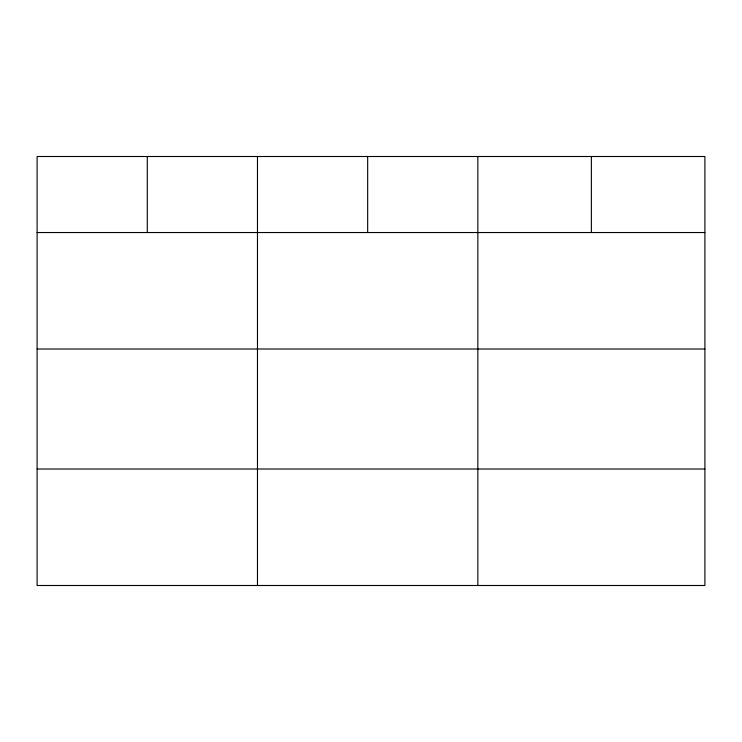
<?xml version="1.0" encoding="UTF-8"?>
<svg xmlns="http://www.w3.org/2000/svg" width="742" height="742" viewBox="0 0 742 742"><rect width="100%" height="100%" fill="white"/><g stroke="black" fill="none" stroke-linecap="round" stroke-linejoin="round"><path stroke-width="1.11" d="M704.9 349.009L704.9 156.506L37.1 156.506L37.1 585.494L704.9 585.494L704.9 349.009L37.1 349.009M37.1 232.534L704.9 232.534M37.1 469.018L704.9 469.018M591.374 156.506L591.374 232.534M477.848 156.506L477.848 585.494M367.661 156.506L367.661 232.534M257.474 156.506L257.474 585.494M147.287 156.506L147.287 232.534"/></g></svg>
